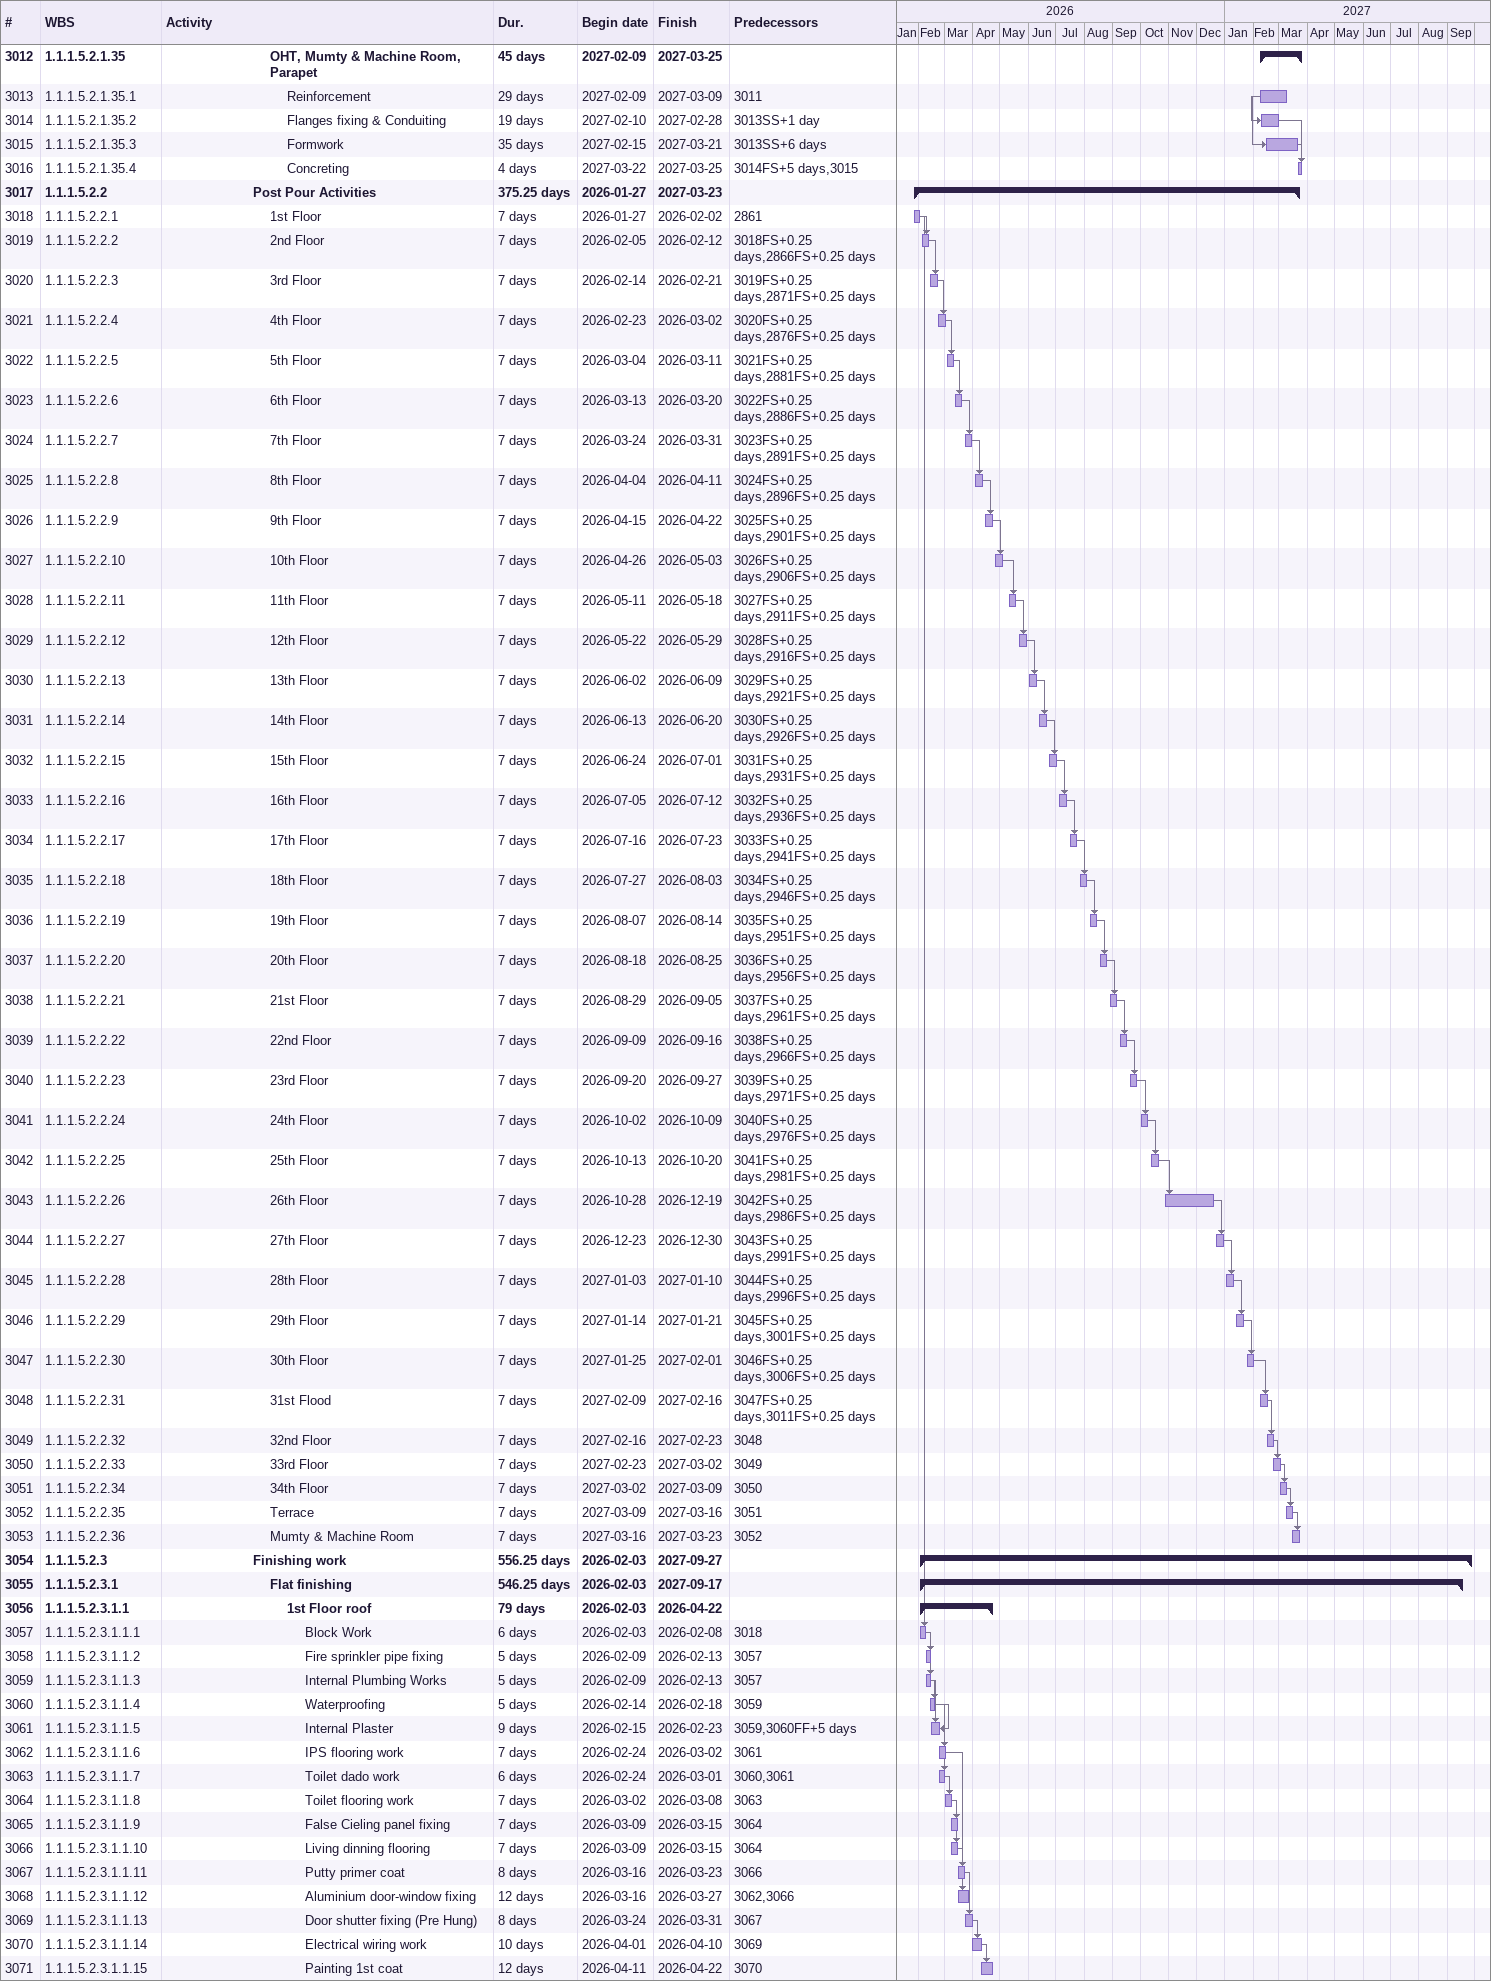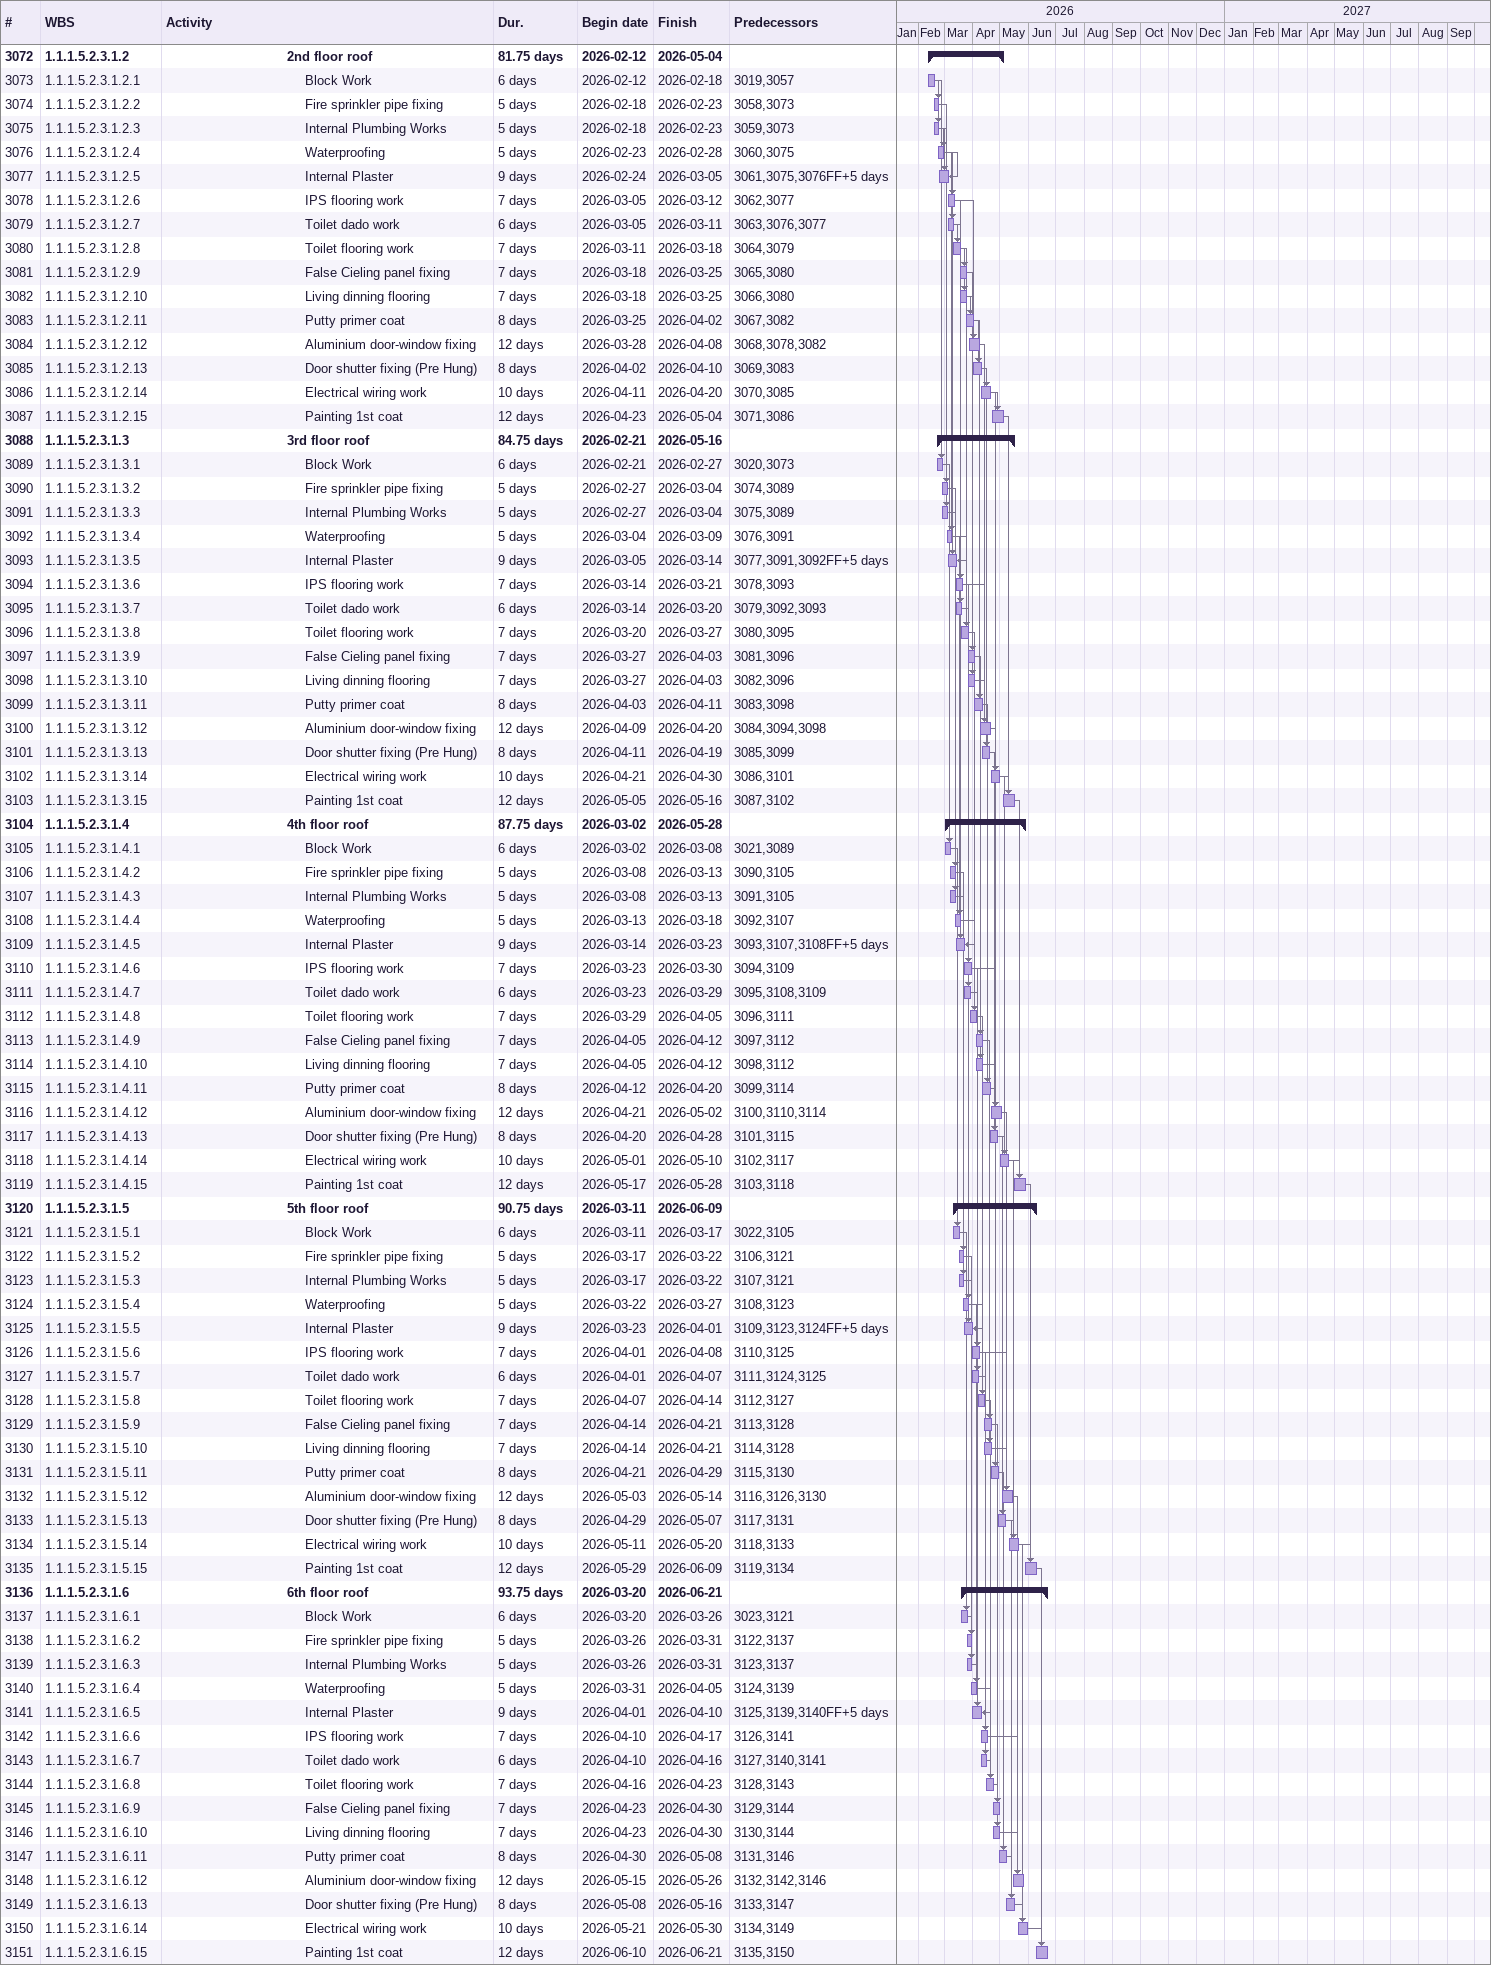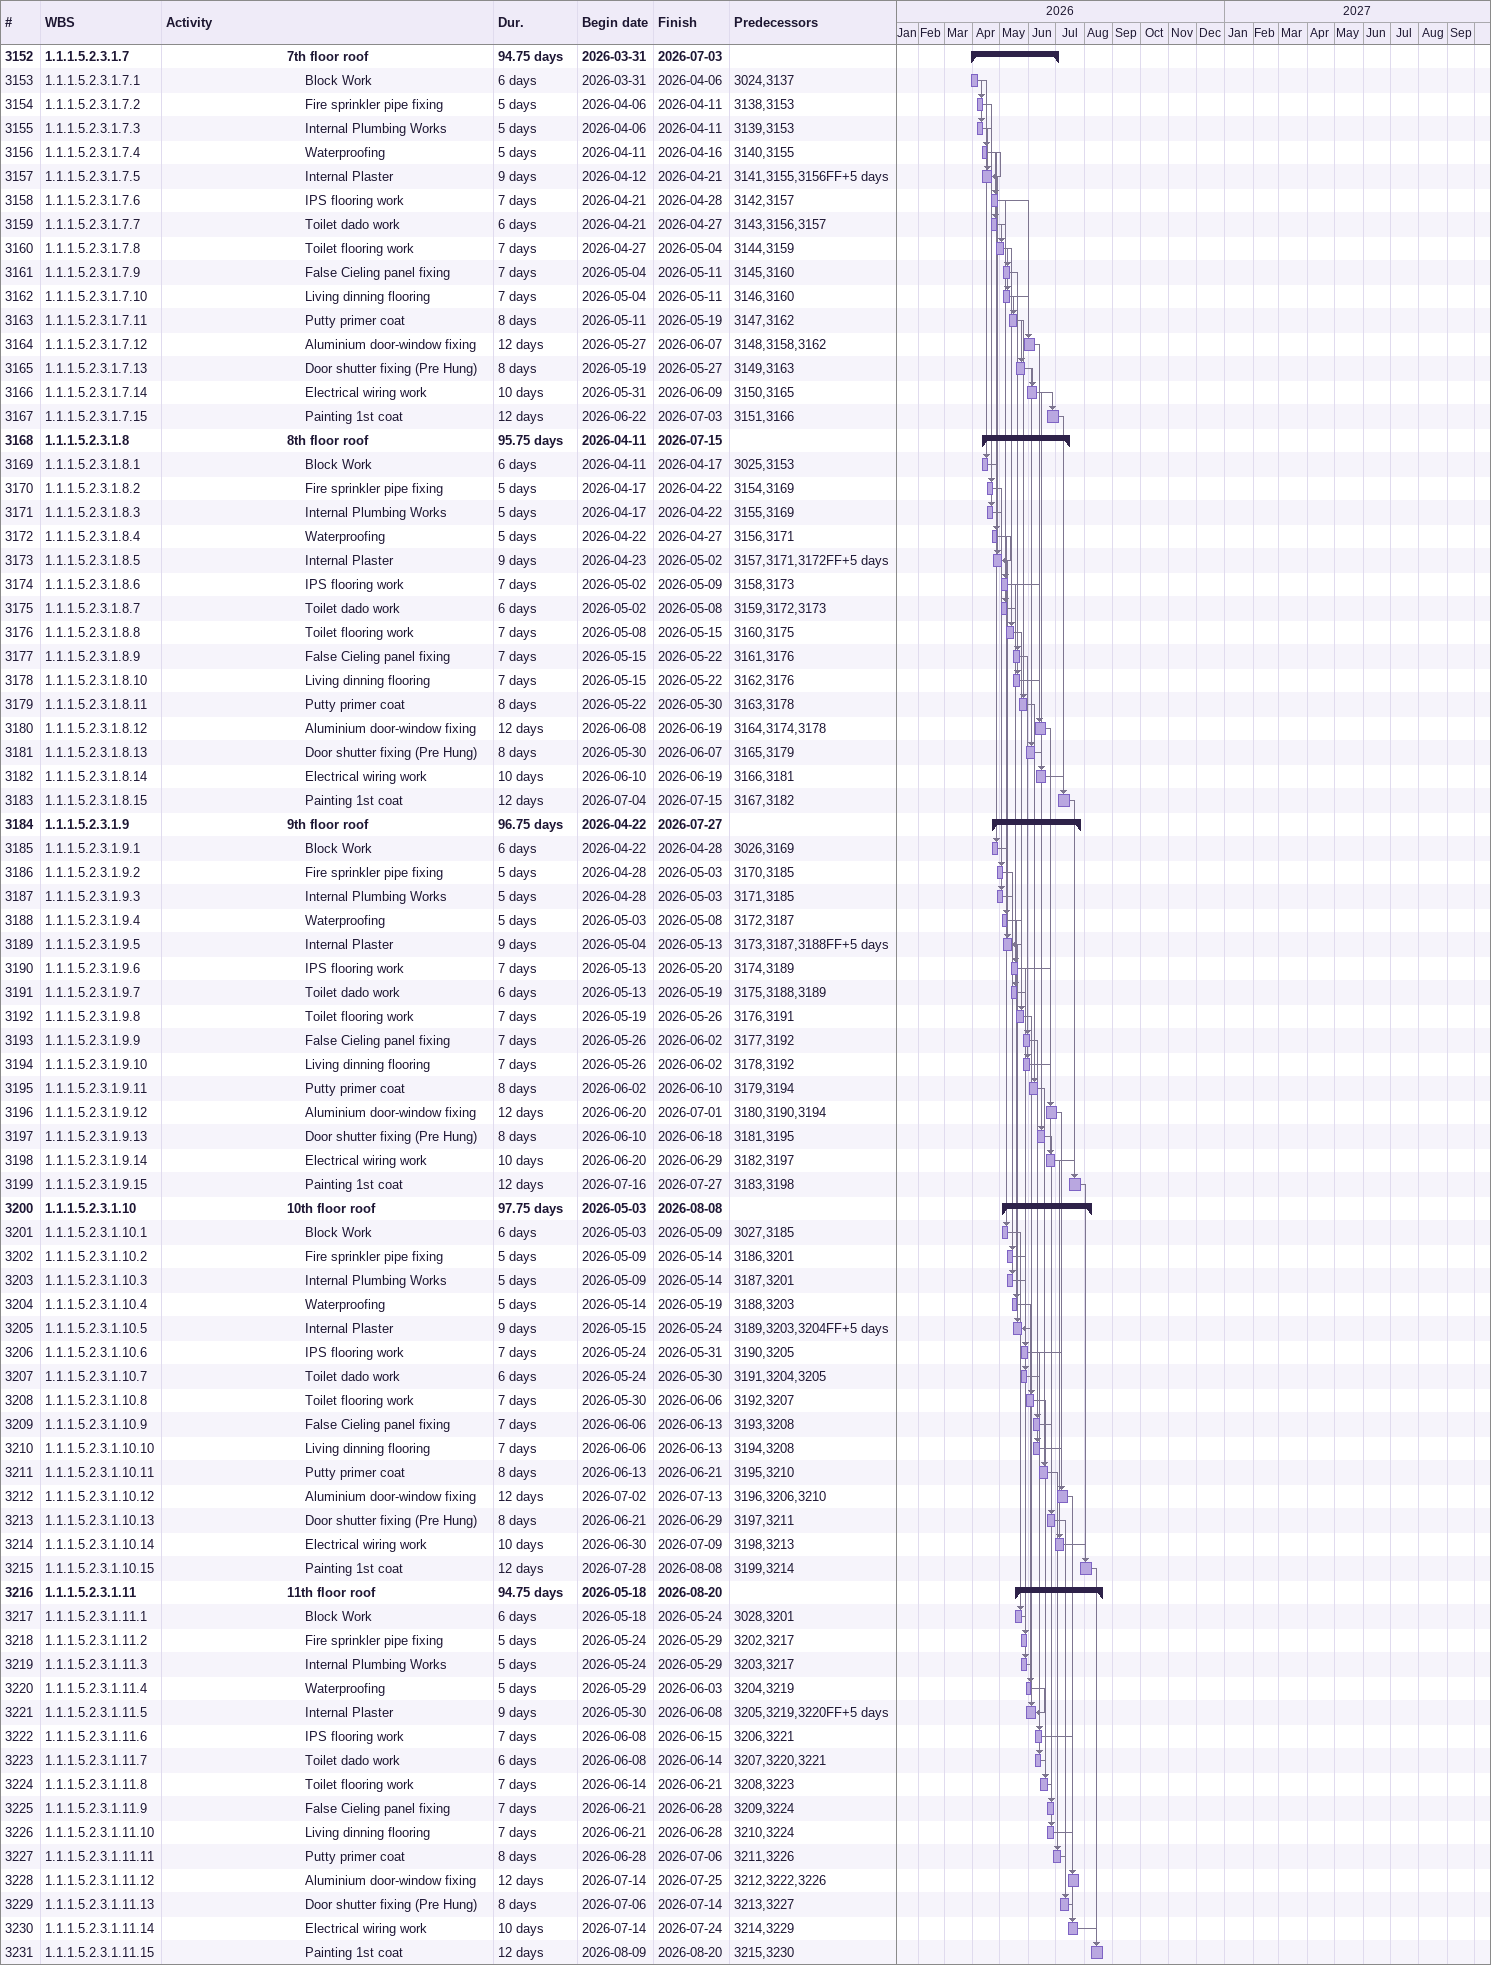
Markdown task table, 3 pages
| ID | WBS | Task | Duration | Start | Finish | Predecessors |
|---|---|---|---|---|---|---|
| 3012 | 1.1.1.5.2.1.35 | **OHT, Mumty & Machine Room, Parapet** | 45d | 2027-02-09 | 2027-03-25 |  |
| 3013 | 1.1.1.5.2.1.35.1 | Reinforcement | 29d | 2027-02-09 | 2027-03-09 | 3011 |
| 3014 | 1.1.1.5.2.1.35.2 | Flanges fixing & Conduiting | 19d | 2027-02-10 | 2027-02-28 | 3013SS+1d |
| 3015 | 1.1.1.5.2.1.35.3 | Formwork | 35d | 2027-02-15 | 2027-03-21 | 3013SS+6d |
| 3016 | 1.1.1.5.2.1.35.4 | Concreting | 4d | 2027-03-22 | 2027-03-25 | 3014FS+5d, 3015 |
| 3017 | 1.1.1.5.2.2 | **Post Pour Activities** | 375.25d | 2026-01-27 | 2027-03-23 |  |
| 3018 | 1.1.1.5.2.2.1 | 1st Floor | 7d | 2026-01-27 | 2026-02-02 | 2861 |
| 3019 | 1.1.1.5.2.2.2 | 2nd Floor | 7d | 2026-02-05 | 2026-02-12 | 3018FS+0.25d, 2866FS+0.25d |
| 3020 | 1.1.1.5.2.2.3 | 3rd Floor | 7d | 2026-02-14 | 2026-02-21 | 3019FS+0.25d, 2871FS+0.25d |
| 3021 | 1.1.1.5.2.2.4 | 4th Floor | 7d | 2026-02-23 | 2026-03-02 | 3020FS+0.25d, 2876FS+0.25d |
| 3022 | 1.1.1.5.2.2.5 | 5th Floor | 7d | 2026-03-04 | 2026-03-11 | 3021FS+0.25d, 2881FS+0.25d |
| 3023 | 1.1.1.5.2.2.6 | 6th Floor | 7d | 2026-03-13 | 2026-03-20 | 3022FS+0.25d, 2886FS+0.25d |
| 3024 | 1.1.1.5.2.2.7 | 7th Floor | 7d | 2026-03-24 | 2026-03-31 | 3023FS+0.25d, 2891FS+0.25d |
| 3025 | 1.1.1.5.2.2.8 | 8th Floor | 7d | 2026-04-04 | 2026-04-11 | 3024FS+0.25d, 2896FS+0.25d |
| 3026 | 1.1.1.5.2.2.9 | 9th Floor | 7d | 2026-04-15 | 2026-04-22 | 3025FS+0.25d, 2901FS+0.25d |
| 3027 | 1.1.1.5.2.2.10 | 10th Floor | 7d | 2026-04-26 | 2026-05-03 | 3026FS+0.25d, 2906FS+0.25d |
| 3028 | 1.1.1.5.2.2.11 | 11th Floor | 7d | 2026-05-11 | 2026-05-18 | 3027FS+0.25d, 2911FS+0.25d |
| 3029 | 1.1.1.5.2.2.12 | 12th Floor | 7d | 2026-05-22 | 2026-05-29 | 3028FS+0.25d, 2916FS+0.25d |
| 3030 | 1.1.1.5.2.2.13 | 13th Floor | 7d | 2026-06-02 | 2026-06-09 | 3029FS+0.25d, 2921FS+0.25d |
| 3031 | 1.1.1.5.2.2.14 | 14th Floor | 7d | 2026-06-13 | 2026-06-20 | 3030FS+0.25d, 2926FS+0.25d |
| 3032 | 1.1.1.5.2.2.15 | 15th Floor | 7d | 2026-06-24 | 2026-07-01 | 3031FS+0.25d, 2931FS+0.25d |
| 3033 | 1.1.1.5.2.2.16 | 16th Floor | 7d | 2026-07-05 | 2026-07-12 | 3032FS+0.25d, 2936FS+0.25d |
| 3034 | 1.1.1.5.2.2.17 | 17th Floor | 7d | 2026-07-16 | 2026-07-23 | 3033FS+0.25d, 2941FS+0.25d |
| 3035 | 1.1.1.5.2.2.18 | 18th Floor | 7d | 2026-07-27 | 2026-08-03 | 3034FS+0.25d, 2946FS+0.25d |
| 3036 | 1.1.1.5.2.2.19 | 19th Floor | 7d | 2026-08-07 | 2026-08-14 | 3035FS+0.25d, 2951FS+0.25d |
| 3037 | 1.1.1.5.2.2.20 | 20th Floor | 7d | 2026-08-18 | 2026-08-25 | 3036FS+0.25d, 2956FS+0.25d |
| 3038 | 1.1.1.5.2.2.21 | 21st Floor | 7d | 2026-08-29 | 2026-09-05 | 3037FS+0.25d, 2961FS+0.25d |
| 3039 | 1.1.1.5.2.2.22 | 22nd Floor | 7d | 2026-09-09 | 2026-09-16 | 3038FS+0.25d, 2966FS+0.25d |
| 3040 | 1.1.1.5.2.2.23 | 23rd Floor | 7d | 2026-09-20 | 2026-09-27 | 3039FS+0.25d, 2971FS+0.25d |
| 3041 | 1.1.1.5.2.2.24 | 24th Floor | 7d | 2026-10-02 | 2026-10-09 | 3040FS+0.25d, 2976FS+0.25d |
| 3042 | 1.1.1.5.2.2.25 | 25th Floor | 7d | 2026-10-13 | 2026-10-20 | 3041FS+0.25d, 2981FS+0.25d |
| 3043 | 1.1.1.5.2.2.26 | 26th Floor | 7d | 2026-10-28 | 2026-12-19 | 3042FS+0.25d, 2986FS+0.25d |
| 3044 | 1.1.1.5.2.2.27 | 27th Floor | 7d | 2026-12-23 | 2026-12-30 | 3043FS+0.25d, 2991FS+0.25d |
| 3045 | 1.1.1.5.2.2.28 | 28th Floor | 7d | 2027-01-03 | 2027-01-10 | 3044FS+0.25d, 2996FS+0.25d |
| 3046 | 1.1.1.5.2.2.29 | 29th Floor | 7d | 2027-01-14 | 2027-01-21 | 3045FS+0.25d, 3001FS+0.25d |
| 3047 | 1.1.1.5.2.2.30 | 30th Floor | 7d | 2027-01-25 | 2027-02-01 | 3046FS+0.25d, 3006FS+0.25d |
| 3048 | 1.1.1.5.2.2.31 | 31st Flood | 7d | 2027-02-09 | 2027-02-16 | 3047FS+0.25d, 3011FS+0.25d |
| 3049 | 1.1.1.5.2.2.32 | 32nd Floor | 7d | 2027-02-16 | 2027-02-23 | 3048 |
| 3050 | 1.1.1.5.2.2.33 | 33rd Floor | 7d | 2027-02-23 | 2027-03-02 | 3049 |
| 3051 | 1.1.1.5.2.2.34 | 34th Floor | 7d | 2027-03-02 | 2027-03-09 | 3050 |
| 3052 | 1.1.1.5.2.2.35 | Terrace | 7d | 2027-03-09 | 2027-03-16 | 3051 |
| 3053 | 1.1.1.5.2.2.36 | Mumty & Machine Room | 7d | 2027-03-16 | 2027-03-23 | 3052 |
| 3054 | 1.1.1.5.2.3 | **Finishing work** | 556.25d | 2026-02-03 | 2027-09-27 |  |
| 3055 | 1.1.1.5.2.3.1 | **Flat finishing** | 546.25d | 2026-02-03 | 2027-09-17 |  |
| 3056 | 1.1.1.5.2.3.1.1 | **1st Floor roof** | 79d | 2026-02-03 | 2026-04-22 |  |
| 3057 | 1.1.1.5.2.3.1.1.1 | Block Work | 6d | 2026-02-03 | 2026-02-08 | 3018 |
| 3058 | 1.1.1.5.2.3.1.1.2 | Fire sprinkler pipe fixing | 5d | 2026-02-09 | 2026-02-13 | 3057 |
| 3059 | 1.1.1.5.2.3.1.1.3 | Internal Plumbing Works | 5d | 2026-02-09 | 2026-02-13 | 3057 |
| 3060 | 1.1.1.5.2.3.1.1.4 | Waterproofing | 5d | 2026-02-14 | 2026-02-18 | 3059 |
| 3061 | 1.1.1.5.2.3.1.1.5 | Internal Plaster | 9d | 2026-02-15 | 2026-02-23 | 3059, 3060FF+5d |
| 3062 | 1.1.1.5.2.3.1.1.6 | IPS flooring work | 7d | 2026-02-24 | 2026-03-02 | 3061 |
| 3063 | 1.1.1.5.2.3.1.1.7 | Toilet dado work | 6d | 2026-02-24 | 2026-03-01 | 3060, 3061 |
| 3064 | 1.1.1.5.2.3.1.1.8 | Toilet flooring work | 7d | 2026-03-02 | 2026-03-08 | 3063 |
| 3065 | 1.1.1.5.2.3.1.1.9 | False Cieling panel fixing | 7d | 2026-03-09 | 2026-03-15 | 3064 |
| 3066 | 1.1.1.5.2.3.1.1.10 | Living dinning flooring | 7d | 2026-03-09 | 2026-03-15 | 3064 |
| 3067 | 1.1.1.5.2.3.1.1.11 | Putty primer coat | 8d | 2026-03-16 | 2026-03-23 | 3066 |
| 3068 | 1.1.1.5.2.3.1.1.12 | Aluminium door-window fixing | 12d | 2026-03-16 | 2026-03-27 | 3062, 3066 |
| 3069 | 1.1.1.5.2.3.1.1.13 | Door shutter fixing (Pre Hung) | 8d | 2026-03-24 | 2026-03-31 | 3067 |
| 3070 | 1.1.1.5.2.3.1.1.14 | Electrical wiring work | 10d | 2026-04-01 | 2026-04-10 | 3069 |
| 3071 | 1.1.1.5.2.3.1.1.15 | Painting 1st coat | 12d | 2026-04-11 | 2026-04-22 | 3070 |
| 3072 | 1.1.1.5.2.3.1.2 | **2nd floor roof** | 81.75d | 2026-02-12 | 2026-05-04 |  |
| 3073 | 1.1.1.5.2.3.1.2.1 | Block Work | 6d | 2026-02-12 | 2026-02-18 | 3019, 3057 |
| 3074 | 1.1.1.5.2.3.1.2.2 | Fire sprinkler pipe fixing | 5d | 2026-02-18 | 2026-02-23 | 3058, 3073 |
| 3075 | 1.1.1.5.2.3.1.2.3 | Internal Plumbing Works | 5d | 2026-02-18 | 2026-02-23 | 3059, 3073 |
| 3076 | 1.1.1.5.2.3.1.2.4 | Waterproofing | 5d | 2026-02-23 | 2026-02-28 | 3060, 3075 |
| 3077 | 1.1.1.5.2.3.1.2.5 | Internal Plaster | 9d | 2026-02-24 | 2026-03-05 | 3061, 3075, 3076FF+5d |
| 3078 | 1.1.1.5.2.3.1.2.6 | IPS flooring work | 7d | 2026-03-05 | 2026-03-12 | 3062, 3077 |
| 3079 | 1.1.1.5.2.3.1.2.7 | Toilet dado work | 6d | 2026-03-05 | 2026-03-11 | 3063, 3076, 3077 |
| 3080 | 1.1.1.5.2.3.1.2.8 | Toilet flooring work | 7d | 2026-03-11 | 2026-03-18 | 3064, 3079 |
| 3081 | 1.1.1.5.2.3.1.2.9 | False Cieling panel fixing | 7d | 2026-03-18 | 2026-03-25 | 3065, 3080 |
| 3082 | 1.1.1.5.2.3.1.2.10 | Living dinning flooring | 7d | 2026-03-18 | 2026-03-25 | 3066, 3080 |
| 3083 | 1.1.1.5.2.3.1.2.11 | Putty primer coat | 8d | 2026-03-25 | 2026-04-02 | 3067, 3082 |
| 3084 | 1.1.1.5.2.3.1.2.12 | Aluminium door-window fixing | 12d | 2026-03-28 | 2026-04-08 | 3068, 3078, 3082 |
| 3085 | 1.1.1.5.2.3.1.2.13 | Door shutter fixing (Pre Hung) | 8d | 2026-04-02 | 2026-04-10 | 3069, 3083 |
| 3086 | 1.1.1.5.2.3.1.2.14 | Electrical wiring work | 10d | 2026-04-11 | 2026-04-20 | 3070, 3085 |
| 3087 | 1.1.1.5.2.3.1.2.15 | Painting 1st coat | 12d | 2026-04-23 | 2026-05-04 | 3071, 3086 |
| 3088 | 1.1.1.5.2.3.1.3 | **3rd floor roof** | 84.75d | 2026-02-21 | 2026-05-16 |  |
| 3089 | 1.1.1.5.2.3.1.3.1 | Block Work | 6d | 2026-02-21 | 2026-02-27 | 3020, 3073 |
| 3090 | 1.1.1.5.2.3.1.3.2 | Fire sprinkler pipe fixing | 5d | 2026-02-27 | 2026-03-04 | 3074, 3089 |
| 3091 | 1.1.1.5.2.3.1.3.3 | Internal Plumbing Works | 5d | 2026-02-27 | 2026-03-04 | 3075, 3089 |
| 3092 | 1.1.1.5.2.3.1.3.4 | Waterproofing | 5d | 2026-03-04 | 2026-03-09 | 3076, 3091 |
| 3093 | 1.1.1.5.2.3.1.3.5 | Internal Plaster | 9d | 2026-03-05 | 2026-03-14 | 3077, 3091, 3092FF+5d |
| 3094 | 1.1.1.5.2.3.1.3.6 | IPS flooring work | 7d | 2026-03-14 | 2026-03-21 | 3078, 3093 |
| 3095 | 1.1.1.5.2.3.1.3.7 | Toilet dado work | 6d | 2026-03-14 | 2026-03-20 | 3079, 3092, 3093 |
| 3096 | 1.1.1.5.2.3.1.3.8 | Toilet flooring work | 7d | 2026-03-20 | 2026-03-27 | 3080, 3095 |
| 3097 | 1.1.1.5.2.3.1.3.9 | False Cieling panel fixing | 7d | 2026-03-27 | 2026-04-03 | 3081, 3096 |
| 3098 | 1.1.1.5.2.3.1.3.10 | Living dinning flooring | 7d | 2026-03-27 | 2026-04-03 | 3082, 3096 |
| 3099 | 1.1.1.5.2.3.1.3.11 | Putty primer coat | 8d | 2026-04-03 | 2026-04-11 | 3083, 3098 |
| 3100 | 1.1.1.5.2.3.1.3.12 | Aluminium door-window fixing | 12d | 2026-04-09 | 2026-04-20 | 3084, 3094, 3098 |
| 3101 | 1.1.1.5.2.3.1.3.13 | Door shutter fixing (Pre Hung) | 8d | 2026-04-11 | 2026-04-19 | 3085, 3099 |
| 3102 | 1.1.1.5.2.3.1.3.14 | Electrical wiring work | 10d | 2026-04-21 | 2026-04-30 | 3086, 3101 |
| 3103 | 1.1.1.5.2.3.1.3.15 | Painting 1st coat | 12d | 2026-05-05 | 2026-05-16 | 3087, 3102 |
| 3104 | 1.1.1.5.2.3.1.4 | **4th floor roof** | 87.75d | 2026-03-02 | 2026-05-28 |  |
| 3105 | 1.1.1.5.2.3.1.4.1 | Block Work | 6d | 2026-03-02 | 2026-03-08 | 3021, 3089 |
| 3106 | 1.1.1.5.2.3.1.4.2 | Fire sprinkler pipe fixing | 5d | 2026-03-08 | 2026-03-13 | 3090, 3105 |
| 3107 | 1.1.1.5.2.3.1.4.3 | Internal Plumbing Works | 5d | 2026-03-08 | 2026-03-13 | 3091, 3105 |
| 3108 | 1.1.1.5.2.3.1.4.4 | Waterproofing | 5d | 2026-03-13 | 2026-03-18 | 3092, 3107 |
| 3109 | 1.1.1.5.2.3.1.4.5 | Internal Plaster | 9d | 2026-03-14 | 2026-03-23 | 3093, 3107, 3108FF+5d |
| 3110 | 1.1.1.5.2.3.1.4.6 | IPS flooring work | 7d | 2026-03-23 | 2026-03-30 | 3094, 3109 |
| 3111 | 1.1.1.5.2.3.1.4.7 | Toilet dado work | 6d | 2026-03-23 | 2026-03-29 | 3095, 3108, 3109 |
| 3112 | 1.1.1.5.2.3.1.4.8 | Toilet flooring work | 7d | 2026-03-29 | 2026-04-05 | 3096, 3111 |
| 3113 | 1.1.1.5.2.3.1.4.9 | False Cieling panel fixing | 7d | 2026-04-05 | 2026-04-12 | 3097, 3112 |
| 3114 | 1.1.1.5.2.3.1.4.10 | Living dinning flooring | 7d | 2026-04-05 | 2026-04-12 | 3098, 3112 |
| 3115 | 1.1.1.5.2.3.1.4.11 | Putty primer coat | 8d | 2026-04-12 | 2026-04-20 | 3099, 3114 |
| 3116 | 1.1.1.5.2.3.1.4.12 | Aluminium door-window fixing | 12d | 2026-04-21 | 2026-05-02 | 3100, 3110, 3114 |
| 3117 | 1.1.1.5.2.3.1.4.13 | Door shutter fixing (Pre Hung) | 8d | 2026-04-20 | 2026-04-28 | 3101, 3115 |
| 3118 | 1.1.1.5.2.3.1.4.14 | Electrical wiring work | 10d | 2026-05-01 | 2026-05-10 | 3102, 3117 |
| 3119 | 1.1.1.5.2.3.1.4.15 | Painting 1st coat | 12d | 2026-05-17 | 2026-05-28 | 3103, 3118 |
| 3120 | 1.1.1.5.2.3.1.5 | **5th floor roof** | 90.75d | 2026-03-11 | 2026-06-09 |  |
| 3121 | 1.1.1.5.2.3.1.5.1 | Block Work | 6d | 2026-03-11 | 2026-03-17 | 3022, 3105 |
| 3122 | 1.1.1.5.2.3.1.5.2 | Fire sprinkler pipe fixing | 5d | 2026-03-17 | 2026-03-22 | 3106, 3121 |
| 3123 | 1.1.1.5.2.3.1.5.3 | Internal Plumbing Works | 5d | 2026-03-17 | 2026-03-22 | 3107, 3121 |
| 3124 | 1.1.1.5.2.3.1.5.4 | Waterproofing | 5d | 2026-03-22 | 2026-03-27 | 3108, 3123 |
| 3125 | 1.1.1.5.2.3.1.5.5 | Internal Plaster | 9d | 2026-03-23 | 2026-04-01 | 3109, 3123, 3124FF+5d |
| 3126 | 1.1.1.5.2.3.1.5.6 | IPS flooring work | 7d | 2026-04-01 | 2026-04-08 | 3110, 3125 |
| 3127 | 1.1.1.5.2.3.1.5.7 | Toilet dado work | 6d | 2026-04-01 | 2026-04-07 | 3111, 3124, 3125 |
| 3128 | 1.1.1.5.2.3.1.5.8 | Toilet flooring work | 7d | 2026-04-07 | 2026-04-14 | 3112, 3127 |
| 3129 | 1.1.1.5.2.3.1.5.9 | False Cieling panel fixing | 7d | 2026-04-14 | 2026-04-21 | 3113, 3128 |
| 3130 | 1.1.1.5.2.3.1.5.10 | Living dinning flooring | 7d | 2026-04-14 | 2026-04-21 | 3114, 3128 |
| 3131 | 1.1.1.5.2.3.1.5.11 | Putty primer coat | 8d | 2026-04-21 | 2026-04-29 | 3115, 3130 |
| 3132 | 1.1.1.5.2.3.1.5.12 | Aluminium door-window fixing | 12d | 2026-05-03 | 2026-05-14 | 3116, 3126, 3130 |
| 3133 | 1.1.1.5.2.3.1.5.13 | Door shutter fixing (Pre Hung) | 8d | 2026-04-29 | 2026-05-07 | 3117, 3131 |
| 3134 | 1.1.1.5.2.3.1.5.14 | Electrical wiring work | 10d | 2026-05-11 | 2026-05-20 | 3118, 3133 |
| 3135 | 1.1.1.5.2.3.1.5.15 | Painting 1st coat | 12d | 2026-05-29 | 2026-06-09 | 3119, 3134 |
| 3136 | 1.1.1.5.2.3.1.6 | **6th floor roof** | 93.75d | 2026-03-20 | 2026-06-21 |  |
| 3137 | 1.1.1.5.2.3.1.6.1 | Block Work | 6d | 2026-03-20 | 2026-03-26 | 3023, 3121 |
| 3138 | 1.1.1.5.2.3.1.6.2 | Fire sprinkler pipe fixing | 5d | 2026-03-26 | 2026-03-31 | 3122, 3137 |
| 3139 | 1.1.1.5.2.3.1.6.3 | Internal Plumbing Works | 5d | 2026-03-26 | 2026-03-31 | 3123, 3137 |
| 3140 | 1.1.1.5.2.3.1.6.4 | Waterproofing | 5d | 2026-03-31 | 2026-04-05 | 3124, 3139 |
| 3141 | 1.1.1.5.2.3.1.6.5 | Internal Plaster | 9d | 2026-04-01 | 2026-04-10 | 3125, 3139, 3140FF+5d |
| 3142 | 1.1.1.5.2.3.1.6.6 | IPS flooring work | 7d | 2026-04-10 | 2026-04-17 | 3126, 3141 |
| 3143 | 1.1.1.5.2.3.1.6.7 | Toilet dado work | 6d | 2026-04-10 | 2026-04-16 | 3127, 3140, 3141 |
| 3144 | 1.1.1.5.2.3.1.6.8 | Toilet flooring work | 7d | 2026-04-16 | 2026-04-23 | 3128, 3143 |
| 3145 | 1.1.1.5.2.3.1.6.9 | False Cieling panel fixing | 7d | 2026-04-23 | 2026-04-30 | 3129, 3144 |
| 3146 | 1.1.1.5.2.3.1.6.10 | Living dinning flooring | 7d | 2026-04-23 | 2026-04-30 | 3130, 3144 |
| 3147 | 1.1.1.5.2.3.1.6.11 | Putty primer coat | 8d | 2026-04-30 | 2026-05-08 | 3131, 3146 |
| 3148 | 1.1.1.5.2.3.1.6.12 | Aluminium door-window fixing | 12d | 2026-05-15 | 2026-05-26 | 3132, 3142, 3146 |
| 3149 | 1.1.1.5.2.3.1.6.13 | Door shutter fixing (Pre Hung) | 8d | 2026-05-08 | 2026-05-16 | 3133, 3147 |
| 3150 | 1.1.1.5.2.3.1.6.14 | Electrical wiring work | 10d | 2026-05-21 | 2026-05-30 | 3134, 3149 |
| 3151 | 1.1.1.5.2.3.1.6.15 | Painting 1st coat | 12d | 2026-06-10 | 2026-06-21 | 3135, 3150 |
| 3152 | 1.1.1.5.2.3.1.7 | **7th floor roof** | 94.75d | 2026-03-31 | 2026-07-03 |  |
| 3153 | 1.1.1.5.2.3.1.7.1 | Block Work | 6d | 2026-03-31 | 2026-04-06 | 3024, 3137 |
| 3154 | 1.1.1.5.2.3.1.7.2 | Fire sprinkler pipe fixing | 5d | 2026-04-06 | 2026-04-11 | 3138, 3153 |
| 3155 | 1.1.1.5.2.3.1.7.3 | Internal Plumbing Works | 5d | 2026-04-06 | 2026-04-11 | 3139, 3153 |
| 3156 | 1.1.1.5.2.3.1.7.4 | Waterproofing | 5d | 2026-04-11 | 2026-04-16 | 3140, 3155 |
| 3157 | 1.1.1.5.2.3.1.7.5 | Internal Plaster | 9d | 2026-04-12 | 2026-04-21 | 3141, 3155, 3156FF+5d |
| 3158 | 1.1.1.5.2.3.1.7.6 | IPS flooring work | 7d | 2026-04-21 | 2026-04-28 | 3142, 3157 |
| 3159 | 1.1.1.5.2.3.1.7.7 | Toilet dado work | 6d | 2026-04-21 | 2026-04-27 | 3143, 3156, 3157 |
| 3160 | 1.1.1.5.2.3.1.7.8 | Toilet flooring work | 7d | 2026-04-27 | 2026-05-04 | 3144, 3159 |
| 3161 | 1.1.1.5.2.3.1.7.9 | False Cieling panel fixing | 7d | 2026-05-04 | 2026-05-11 | 3145, 3160 |
| 3162 | 1.1.1.5.2.3.1.7.10 | Living dinning flooring | 7d | 2026-05-04 | 2026-05-11 | 3146, 3160 |
| 3163 | 1.1.1.5.2.3.1.7.11 | Putty primer coat | 8d | 2026-05-11 | 2026-05-19 | 3147, 3162 |
| 3164 | 1.1.1.5.2.3.1.7.12 | Aluminium door-window fixing | 12d | 2026-05-27 | 2026-06-07 | 3148, 3158, 3162 |
| 3165 | 1.1.1.5.2.3.1.7.13 | Door shutter fixing (Pre Hung) | 8d | 2026-05-19 | 2026-05-27 | 3149, 3163 |
| 3166 | 1.1.1.5.2.3.1.7.14 | Electrical wiring work | 10d | 2026-05-31 | 2026-06-09 | 3150, 3165 |
| 3167 | 1.1.1.5.2.3.1.7.15 | Painting 1st coat | 12d | 2026-06-22 | 2026-07-03 | 3151, 3166 |
| 3168 | 1.1.1.5.2.3.1.8 | **8th floor roof** | 95.75d | 2026-04-11 | 2026-07-15 |  |
| 3169 | 1.1.1.5.2.3.1.8.1 | Block Work | 6d | 2026-04-11 | 2026-04-17 | 3025, 3153 |
| 3170 | 1.1.1.5.2.3.1.8.2 | Fire sprinkler pipe fixing | 5d | 2026-04-17 | 2026-04-22 | 3154, 3169 |
| 3171 | 1.1.1.5.2.3.1.8.3 | Internal Plumbing Works | 5d | 2026-04-17 | 2026-04-22 | 3155, 3169 |
| 3172 | 1.1.1.5.2.3.1.8.4 | Waterproofing | 5d | 2026-04-22 | 2026-04-27 | 3156, 3171 |
| 3173 | 1.1.1.5.2.3.1.8.5 | Internal Plaster | 9d | 2026-04-23 | 2026-05-02 | 3157, 3171, 3172FF+5d |
| 3174 | 1.1.1.5.2.3.1.8.6 | IPS flooring work | 7d | 2026-05-02 | 2026-05-09 | 3158, 3173 |
| 3175 | 1.1.1.5.2.3.1.8.7 | Toilet dado work | 6d | 2026-05-02 | 2026-05-08 | 3159, 3172, 3173 |
| 3176 | 1.1.1.5.2.3.1.8.8 | Toilet flooring work | 7d | 2026-05-08 | 2026-05-15 | 3160, 3175 |
| 3177 | 1.1.1.5.2.3.1.8.9 | False Cieling panel fixing | 7d | 2026-05-15 | 2026-05-22 | 3161, 3176 |
| 3178 | 1.1.1.5.2.3.1.8.10 | Living dinning flooring | 7d | 2026-05-15 | 2026-05-22 | 3162, 3176 |
| 3179 | 1.1.1.5.2.3.1.8.11 | Putty primer coat | 8d | 2026-05-22 | 2026-05-30 | 3163, 3178 |
| 3180 | 1.1.1.5.2.3.1.8.12 | Aluminium door-window fixing | 12d | 2026-06-08 | 2026-06-19 | 3164, 3174, 3178 |
| 3181 | 1.1.1.5.2.3.1.8.13 | Door shutter fixing (Pre Hung) | 8d | 2026-05-30 | 2026-06-07 | 3165, 3179 |
| 3182 | 1.1.1.5.2.3.1.8.14 | Electrical wiring work | 10d | 2026-06-10 | 2026-06-19 | 3166, 3181 |
| 3183 | 1.1.1.5.2.3.1.8.15 | Painting 1st coat | 12d | 2026-07-04 | 2026-07-15 | 3167, 3182 |
| 3184 | 1.1.1.5.2.3.1.9 | **9th floor roof** | 96.75d | 2026-04-22 | 2026-07-27 |  |
| 3185 | 1.1.1.5.2.3.1.9.1 | Block Work | 6d | 2026-04-22 | 2026-04-28 | 3026, 3169 |
| 3186 | 1.1.1.5.2.3.1.9.2 | Fire sprinkler pipe fixing | 5d | 2026-04-28 | 2026-05-03 | 3170, 3185 |
| 3187 | 1.1.1.5.2.3.1.9.3 | Internal Plumbing Works | 5d | 2026-04-28 | 2026-05-03 | 3171, 3185 |
| 3188 | 1.1.1.5.2.3.1.9.4 | Waterproofing | 5d | 2026-05-03 | 2026-05-08 | 3172, 3187 |
| 3189 | 1.1.1.5.2.3.1.9.5 | Internal Plaster | 9d | 2026-05-04 | 2026-05-13 | 3173, 3187, 3188FF+5d |
| 3190 | 1.1.1.5.2.3.1.9.6 | IPS flooring work | 7d | 2026-05-13 | 2026-05-20 | 3174, 3189 |
| 3191 | 1.1.1.5.2.3.1.9.7 | Toilet dado work | 6d | 2026-05-13 | 2026-05-19 | 3175, 3188, 3189 |
| 3192 | 1.1.1.5.2.3.1.9.8 | Toilet flooring work | 7d | 2026-05-19 | 2026-05-26 | 3176, 3191 |
| 3193 | 1.1.1.5.2.3.1.9.9 | False Cieling panel fixing | 7d | 2026-05-26 | 2026-06-02 | 3177, 3192 |
| 3194 | 1.1.1.5.2.3.1.9.10 | Living dinning flooring | 7d | 2026-05-26 | 2026-06-02 | 3178, 3192 |
| 3195 | 1.1.1.5.2.3.1.9.11 | Putty primer coat | 8d | 2026-06-02 | 2026-06-10 | 3179, 3194 |
| 3196 | 1.1.1.5.2.3.1.9.12 | Aluminium door-window fixing | 12d | 2026-06-20 | 2026-07-01 | 3180, 3190, 3194 |
| 3197 | 1.1.1.5.2.3.1.9.13 | Door shutter fixing (Pre Hung) | 8d | 2026-06-10 | 2026-06-18 | 3181, 3195 |
| 3198 | 1.1.1.5.2.3.1.9.14 | Electrical wiring work | 10d | 2026-06-20 | 2026-06-29 | 3182, 3197 |
| 3199 | 1.1.1.5.2.3.1.9.15 | Painting 1st coat | 12d | 2026-07-16 | 2026-07-27 | 3183, 3198 |
| 3200 | 1.1.1.5.2.3.1.10 | **10th floor roof** | 97.75d | 2026-05-03 | 2026-08-08 |  |
| 3201 | 1.1.1.5.2.3.1.10.1 | Block Work | 6d | 2026-05-03 | 2026-05-09 | 3027, 3185 |
| 3202 | 1.1.1.5.2.3.1.10.2 | Fire sprinkler pipe fixing | 5d | 2026-05-09 | 2026-05-14 | 3186, 3201 |
| 3203 | 1.1.1.5.2.3.1.10.3 | Internal Plumbing Works | 5d | 2026-05-09 | 2026-05-14 | 3187, 3201 |
| 3204 | 1.1.1.5.2.3.1.10.4 | Waterproofing | 5d | 2026-05-14 | 2026-05-19 | 3188, 3203 |
| 3205 | 1.1.1.5.2.3.1.10.5 | Internal Plaster | 9d | 2026-05-15 | 2026-05-24 | 3189, 3203, 3204FF+5d |
| 3206 | 1.1.1.5.2.3.1.10.6 | IPS flooring work | 7d | 2026-05-24 | 2026-05-31 | 3190, 3205 |
| 3207 | 1.1.1.5.2.3.1.10.7 | Toilet dado work | 6d | 2026-05-24 | 2026-05-30 | 3191, 3204, 3205 |
| 3208 | 1.1.1.5.2.3.1.10.8 | Toilet flooring work | 7d | 2026-05-30 | 2026-06-06 | 3192, 3207 |
| 3209 | 1.1.1.5.2.3.1.10.9 | False Cieling panel fixing | 7d | 2026-06-06 | 2026-06-13 | 3193, 3208 |
| 3210 | 1.1.1.5.2.3.1.10.10 | Living dinning flooring | 7d | 2026-06-06 | 2026-06-13 | 3194, 3208 |
| 3211 | 1.1.1.5.2.3.1.10.11 | Putty primer coat | 8d | 2026-06-13 | 2026-06-21 | 3195, 3210 |
| 3212 | 1.1.1.5.2.3.1.10.12 | Aluminium door-window fixing | 12d | 2026-07-02 | 2026-07-13 | 3196, 3206, 3210 |
| 3213 | 1.1.1.5.2.3.1.10.13 | Door shutter fixing (Pre Hung) | 8d | 2026-06-21 | 2026-06-29 | 3197, 3211 |
| 3214 | 1.1.1.5.2.3.1.10.14 | Electrical wiring work | 10d | 2026-06-30 | 2026-07-09 | 3198, 3213 |
| 3215 | 1.1.1.5.2.3.1.10.15 | Painting 1st coat | 12d | 2026-07-28 | 2026-08-08 | 3199, 3214 |
| 3216 | 1.1.1.5.2.3.1.11 | **11th floor roof** | 94.75d | 2026-05-18 | 2026-08-20 |  |
| 3217 | 1.1.1.5.2.3.1.11.1 | Block Work | 6d | 2026-05-18 | 2026-05-24 | 3028, 3201 |
| 3218 | 1.1.1.5.2.3.1.11.2 | Fire sprinkler pipe fixing | 5d | 2026-05-24 | 2026-05-29 | 3202, 3217 |
| 3219 | 1.1.1.5.2.3.1.11.3 | Internal Plumbing Works | 5d | 2026-05-24 | 2026-05-29 | 3203, 3217 |
| 3220 | 1.1.1.5.2.3.1.11.4 | Waterproofing | 5d | 2026-05-29 | 2026-06-03 | 3204, 3219 |
| 3221 | 1.1.1.5.2.3.1.11.5 | Internal Plaster | 9d | 2026-05-30 | 2026-06-08 | 3205, 3219, 3220FF+5d |
| 3222 | 1.1.1.5.2.3.1.11.6 | IPS flooring work | 7d | 2026-06-08 | 2026-06-15 | 3206, 3221 |
| 3223 | 1.1.1.5.2.3.1.11.7 | Toilet dado work | 6d | 2026-06-08 | 2026-06-14 | 3207, 3220, 3221 |
| 3224 | 1.1.1.5.2.3.1.11.8 | Toilet flooring work | 7d | 2026-06-14 | 2026-06-21 | 3208, 3223 |
| 3225 | 1.1.1.5.2.3.1.11.9 | False Cieling panel fixing | 7d | 2026-06-21 | 2026-06-28 | 3209, 3224 |
| 3226 | 1.1.1.5.2.3.1.11.10 | Living dinning flooring | 7d | 2026-06-21 | 2026-06-28 | 3210, 3224 |
| 3227 | 1.1.1.5.2.3.1.11.11 | Putty primer coat | 8d | 2026-06-28 | 2026-07-06 | 3211, 3226 |
| 3228 | 1.1.1.5.2.3.1.11.12 | Aluminium door-window fixing | 12d | 2026-07-14 | 2026-07-25 | 3212, 3222, 3226 |
| 3229 | 1.1.1.5.2.3.1.11.13 | Door shutter fixing (Pre Hung) | 8d | 2026-07-06 | 2026-07-14 | 3213, 3227 |
| 3230 | 1.1.1.5.2.3.1.11.14 | Electrical wiring work | 10d | 2026-07-14 | 2026-07-24 | 3214, 3229 |
| 3231 | 1.1.1.5.2.3.1.11.15 | Painting 1st coat | 12d | 2026-08-09 | 2026-08-20 | 3215, 3230 |
